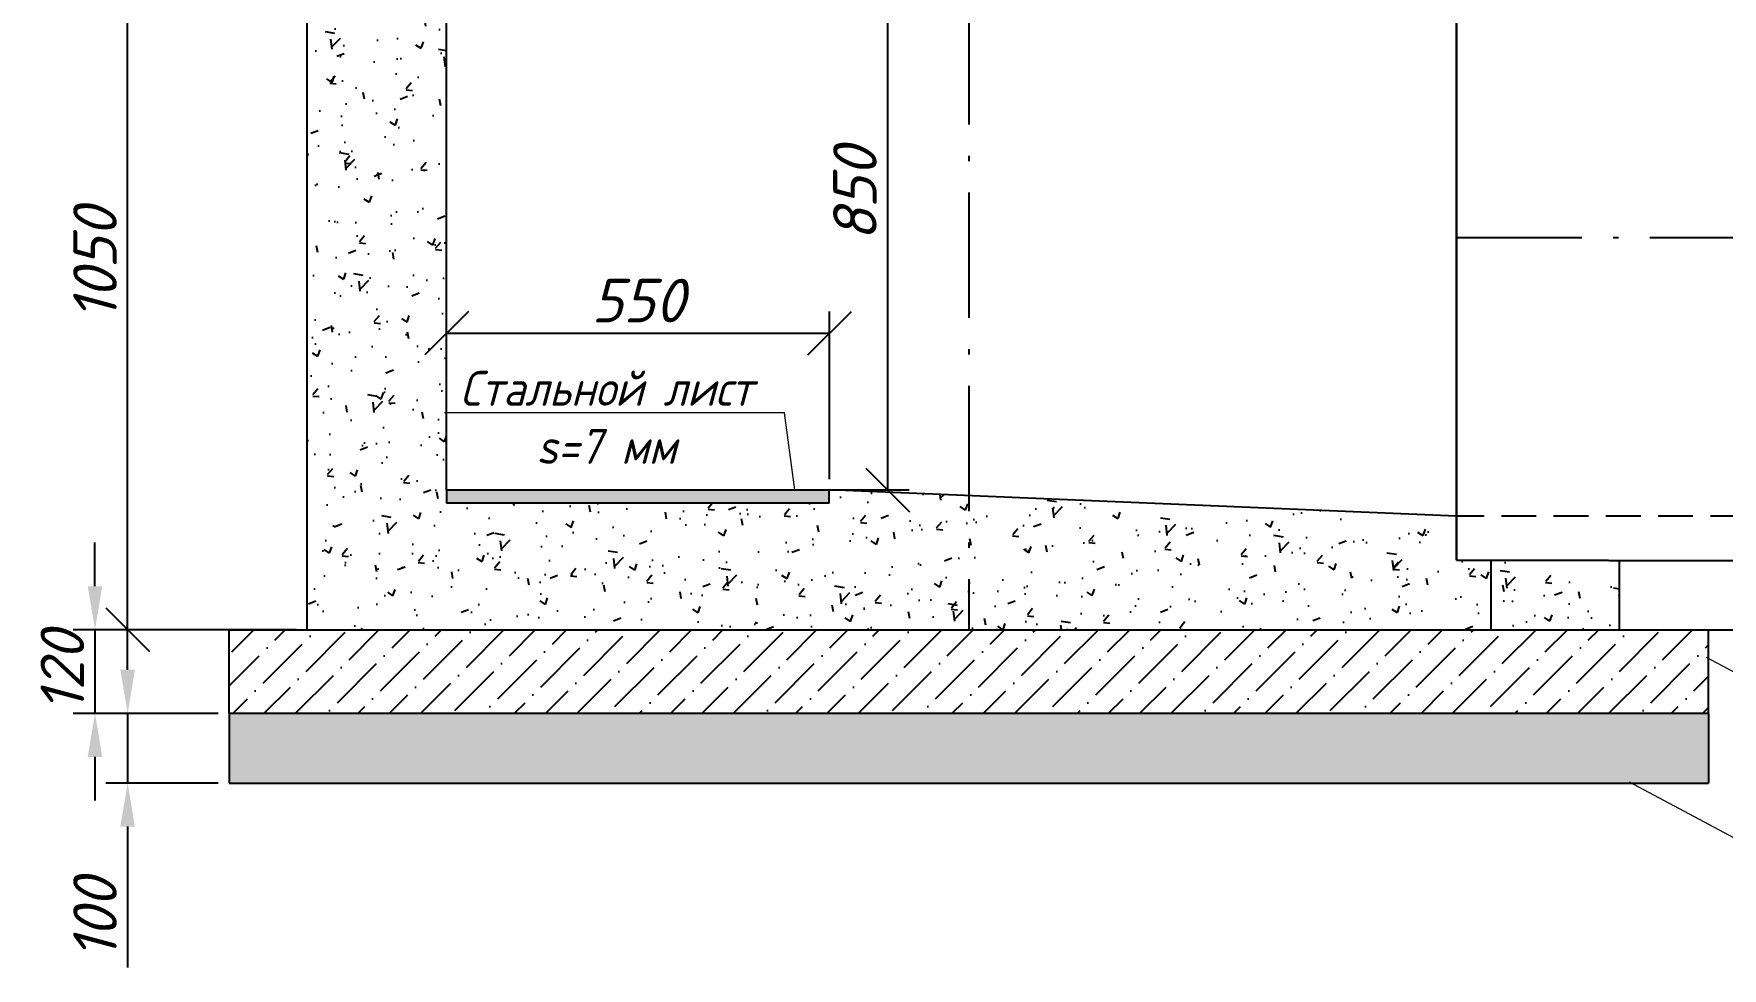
# Model space of a CAD drawing. Header units: millimetres. Extents: x 41890028 to 44740435, y 21258419 to 23626306.
# Drawn here: x 42607743 to 42610167, y 21868809 to 21870150 of the extents above; entities that cross this region are included whole.
import ezdxf
from ezdxf import colors
from ezdxf.entities.mleader import LeaderData, LeaderLine
from ezdxf.math import Vec2, Vec3

# ---------------------------------------------------------------- set-up
doc = ezdxf.new("R2010")
doc.units = ezdxf.units.MM
doc.linetypes.add('ACAD_ISO10W100', pattern=[18.5, 12, -3, 0.5, -3])
doc.linetypes.add('DASHED', pattern=[0.75, 0.5, -0.25])
doc.layers.add('ВК_К1_текст', color=34, linetype='Continuous')
doc.styles.add('note', font='isocpeur.ttf', dxfattribs={"width": 0.9, "oblique": 15})
doc.styles.get("Standard").update_dxf_attribs({"font": 'isocpeui.ttf'})
doc.dimstyles.new('ISO-25', dxfattribs={"dimtxt": 2.5, "dimasz": 2.5, "dimexe": 1.25, "dimexo": 0.625, "dimtad": 1, "dimtxsty": 'Standard', "dimcen": 2.5, "dimadec": 0, "dimazin": 0, "dimtfac": 1, "dimtmove": 0, "dimatfit": 3, "dimfxl": 1, "dimarcsym": 0})
pattern_1 = [(50, (-1065.6, -66562), (109.3108014, -9.56345132), [11.43, -125.73]), (355, (-1065.6, -66562), (-21.14605285, 114.63410714), [9.144, -100.5843505]), (100.4514447, (-1056.49, -66562.8), (88.16474825, 105.07065115), [9.71400528, -106.85414676]), (46.1842, (-1065.6, -66531.52), (162.64742454, -25.22539676), [17.145, -188.595]), (96.6355576, (-1052.05, -66533.63), (142.44248043, 148.45567476), [14.5710139, -160.2813649]), (351.18415117, (-1065.6, -66531.52), (142.44248044, 148.45567475), [13.71598024, -150.87583915]), (21, (-1050.36, -66539.14), (90.96863476, -61.35911891), [11.43, -125.73]), (326, (-1050.36, -66539.14), (37.081217, 110.51277967), [9.144, -100.584]), (71.451445, (-1042.78, -66544.26), (128.04985157, 49.15366133), [9.71400528, -106.85396256]), (37.5, (-1065.604, -66562.003), (1.85316195, 50.733023324), [0, -99.3648, 0, -102.108, 0, -100.965]), (7.5, (-1065.604, -66562.003), (40.091797506, 60.10834489), [0, -58.2168, 0, -97.0788, 0, -38.481]), (327.5, (-1099.59, -66562.003), (81.3543571, -3.437246396), [0, -38.1, 0, -118.872, 0, -157.734]), (317.5, (-1114.83, -66562), (88.87750883, 15.25589462), [0, -49.53, 0, -78.9432, 0, -112.014])]

# ---------------------------------------------------------------- blocks, each defined once
blk = doc.blocks.new('_Oblique')
at = {"color": 0, "linetype": 'ByBlock', "lineweight": -2}
blk.add_line((-0.5, -0.5), (0.5, 0.5), dxfattribs=at)
blk = doc.blocks.new('*D72')
at = {"color": 0, "lineweight": -2, "transparency": 16777216}
for p, q in [((42608335.4, 21869510.7), (42608335.4, 21869751.3)), ((42608885.4, 21869510.7), (42608885.4, 21869751.3)), ((42608335.4, 21869720.1), (42608885.4, 21869720.1))]:
    blk.add_line(p, q, dxfattribs=at)
at = {"layer": 'Defpoints', "color": 0, "transparency": 16777216}
for p in [(42608885.4, 21869720.1), (42608335.4, 21869495.1), (42608885.4, 21869495.1)]:
    blk.add_point(p, dxfattribs=at)
at = {"color": 0, "lineweight": -2, "transparency": 16777216, "xscale": 62.50000000000001, "yscale": 62.50000000000001, "zscale": 62.50000000000001, "rotation": 180}
blk.add_blockref('_Oblique', (42608335.4, 21869720.1), dxfattribs=at)
at = {"color": 0, "lineweight": -2, "transparency": 16777216, "xscale": 62.50000000000001, "yscale": 62.50000000000001, "zscale": 62.50000000000001}
blk.add_blockref('_Oblique', (42608885.4, 21869720.1), dxfattribs=at)
at = {"color": 0, "transparency": 16777216, "insert": (42608610.4, 21869766.9), "char_height": 62.5, "attachment_point": 5}
blk.add_mtext('550', dxfattribs=at)
blk = doc.blocks.new('*D73')
at = {"color": 0, "lineweight": -2, "transparency": 16777216}
for p, q in [((42608851, 21870344.5), (42608999.8, 21870344.5)), ((42608968.6, 21870344.5), (42608968.6, 21869495.1)), ((42608851, 21869495.1), (42608999.8, 21869495.1))]:
    blk.add_line(p, q, dxfattribs=at)
at = {"layer": 'Defpoints', "color": 0, "transparency": 16777216}
for p in [(42608835.4, 21870344.5), (42608835.4, 21869495.1), (42608968.6, 21869495.1)]:
    blk.add_point(p, dxfattribs=at)
at = {"color": 0, "lineweight": -2, "transparency": 16777216, "xscale": 62.50000000000001, "yscale": 62.50000000000001, "zscale": 62.50000000000001}
for p, rotation in [((42608968.6, 21870344.5), 90), ((42608968.6, 21869495.1), 270)]:
    blk.add_blockref('_Oblique', p, dxfattribs=dict(at, rotation=rotation))
at = {"color": 0, "transparency": 16777216, "insert": (42608921.7, 21869919.8), "char_height": 62.5, "attachment_point": 5, "rotation": 90}
blk.add_mtext('850', dxfattribs=at)
blk = doc.blocks.new('*D76')
at = {"color": 0, "lineweight": -2, "transparency": 16777216}
for p, q in [((42608119.8, 21870344.5), (42607846.2, 21870344.5)), ((42607877.5, 21869294.5), (42607877.5, 21870344.5)), ((42608119.8, 21869294.5), (42607846.2, 21869294.5))]:
    blk.add_line(p, q, dxfattribs=at)
at = {"layer": 'Defpoints', "color": 0, "transparency": 16777216}
for p in [(42607877.5, 21870344.5), (42608135.4, 21870344.5), (42608135.4, 21869294.5)]:
    blk.add_point(p, dxfattribs=at)
at = {"color": 0, "lineweight": -2, "transparency": 16777216, "xscale": 62.50000000000001, "yscale": 62.50000000000001, "zscale": 62.50000000000001}
for p, rotation in [((42607877.5, 21870344.5), 90), ((42607877.5, 21869294.5), 270)]:
    blk.add_blockref('_Oblique', p, dxfattribs=dict(at, rotation=rotation))
at = {"color": 0, "transparency": 16777216, "insert": (42607830.6, 21869819.5), "char_height": 62.5, "attachment_point": 5, "rotation": 90}
blk.add_mtext('1050', dxfattribs=at)
blk = doc.blocks.new('*D77')
at = {"color": 0, "lineweight": -2, "transparency": 16777216}
for p, q in [((42607830.6, 21869357), (42607830.6, 21869419.5)), ((42607861.8, 21869294.5), (42607799.3, 21869294.5)), ((42607830.6, 21869294.5), (42607830.6, 21869174.5)), ((42608007.6, 21869174.5), (42607799.3, 21869174.5)), ((42607830.6, 21869112), (42607830.6, 21869049.5))]:
    blk.add_line(p, q, dxfattribs=at)
at = {"color": 0, "transparency": 16777216}
for points in [[(42607820.2, 21869357), (42607841, 21869357), (42607830.6, 21869294.5)], [(42607820.2, 21869112), (42607841, 21869112), (42607830.6, 21869174.5)]]:
    blk.add_solid(points, dxfattribs=at)
at = {"layer": 'Defpoints', "color": 0, "transparency": 16777216}
for p in [(42607877.5, 21869294.5), (42607830.6, 21869174.5), (42608023.3, 21869174.5)]:
    blk.add_point(p, dxfattribs=at)
at = {"color": 0, "transparency": 16777216, "insert": (42607783.7, 21869234.5), "char_height": 62.5, "attachment_point": 5, "rotation": 90}
blk.add_mtext('120', dxfattribs=at)
blk = doc.blocks.new('*D78')
at = {"color": 0, "lineweight": -2, "transparency": 16777216}
for p, q in [((42607877.5, 21869237), (42607877.5, 21869299.5)), ((42608007.6, 21869174.5), (42607846.2, 21869174.5)), ((42607877.5, 21869174.5), (42607877.5, 21869074.5)), ((42608007.6, 21869074.5), (42607846.2, 21869074.5)), ((42607877.5, 21869012), (42607877.5, 21868810))]:
    blk.add_line(p, q, dxfattribs=at)
at = {"color": 0, "transparency": 16777216}
for points in [[(42607867, 21869237), (42607887.9, 21869237), (42607877.5, 21869174.5)], [(42607867, 21869012), (42607887.9, 21869012), (42607877.5, 21869074.5)]]:
    blk.add_solid(points, dxfattribs=at)
at = {"layer": 'Defpoints', "color": 0, "transparency": 16777216}
for p in [(42608023.3, 21869174.5), (42607877.5, 21869074.5), (42608023.3, 21869074.5)]:
    blk.add_point(p, dxfattribs=at)
at = {"color": 0, "transparency": 16777216, "insert": (42607830.6, 21868879.8), "char_height": 62.5, "attachment_point": 5, "rotation": 90}
blk.add_mtext('100', dxfattribs=at)
blk = doc.blocks.new('_None')
blk = doc.blocks.new('*D86')
at = {"color": 0, "lineweight": -2, "transparency": 16777216}
for p, q in [((42610035, 21869393.8), (42610925.5, 21869393.8)), ((42610894.3, 21869393.8), (42610894.3, 21869294.5)), ((42610035, 21869294.5), (42610925.5, 21869294.5)), ((42610894.3, 21869294.5), (42610894.3, 21869092.5))]:
    blk.add_line(p, q, dxfattribs=at)
at = {"layer": 'Defpoints', "color": 0, "transparency": 16777216}
for p in [(42610019.4, 21869393.8), (42610019.4, 21869294.5), (42610894.3, 21869294.5)]:
    blk.add_point(p, dxfattribs=at)
at = {"color": 0, "lineweight": -2, "transparency": 16777216, "xscale": 62.50000000000001, "yscale": 62.50000000000001, "zscale": 62.50000000000001}
for p, rotation in [((42610894.3, 21869393.8), 90), ((42610894.3, 21869294.5), 270)]:
    blk.add_blockref('_Oblique', p, dxfattribs=dict(at, rotation=rotation))
at = {"color": 0, "transparency": 16777216, "insert": (42610847.4, 21869162.3), "char_height": 62.5, "attachment_point": 5, "rotation": 90}
blk.add_mtext('100', dxfattribs=at)

msp = doc.modelspace()

# ---------------------------------------------------------------- hatches: boundary and pattern name
h = msp.add_hatch()
h.set_pattern_fill('AR-CONC', color=256, scale=0.6)
h.set_pattern_definition(pattern_1)
h.paths.add_polyline_path([(42608135.379, 21869294.502), (42609085.379, 21869294.502), (42609085.379, 21869486.709), (42608885.379, 21869495.053), (42608884.755, 21869495.053), (42608884.755, 21869476.077), (42608335.379, 21869476.077), (42608335.379, 21869495.053), (42608335.379, 21870344.502), (42608135.379, 21870344.502)])
h = msp.add_hatch(color=256)
h.dxf.hatch_style = 1
h.paths.add_polyline_path([(42608335.379, 21869495.053), (42608335.379, 21869476.077), (42608884.755, 21869476.077), (42608884.755, 21869495.053)])
h = msp.add_hatch()
h.set_pattern_fill('AR-CONC', color=256, scale=0.6)
h.set_pattern_definition(pattern_1)
h.paths.add_polyline_path([(42609085.379, 21869486.709), (42609085.379, 21869294.502), (42609835.379, 21869294.502), (42609835.379, 21869394.355), (42609785.379, 21869394.502), (42609785.379, 21869457.502)])
h.paths.add_polyline_path([(42609835.379, 21869394.355), (42609835.379, 21869294.502), (42610019.359, 21869294.502), (42610019.359, 21869393.813)])
h = msp.add_hatch()
h.set_pattern_fill('ANSI36', color=256, scale=10)
h.set_pattern_definition([(45, (-1065.604, -66562.003), (16.837980227, 61.739260832), [79.375, -15.875, 0, -15.875])])
h.paths.add_polyline_path([(42610147.486, 21869294.502), (42608023.273, 21869294.502), (42608023.273, 21869174.502), (42610147.486, 21869174.502)])
h = msp.add_hatch()
h.set_pattern_fill('AR-CONC', color=256, scale=0.5)
h.set_pattern_definition([(50, (-1065.6, -66562), (91.0923345, -7.96954277), [9.525, -104.775]), (355, (-1065.6, -66562), (-17.62171071, 95.52842262), [7.62, -83.82029209]), (100.4514447, (-1058.01, -66562.67), (73.47062355, 87.55887596), [8.0950044, -89.0451223]), (46.1842, (-1065.6, -66536.6), (135.53952045, -21.02116397), [14.2875, -157.1625]), (96.6355576, (-1054.31, -66538.35), (118.70206703, 123.7130623), [12.14251157, -133.5678041]), (351.18415117, (-1065.6, -66536.6), (118.70206703, 123.7130623), [11.42998353, -125.72986596]), (21, (-1052.9, -66542.95), (75.80719563, -51.13259909), [9.525, -104.775]), (326, (-1052.9, -66542.95), (30.90101417, 92.09398306), [7.62, -83.82]), (71.451445, (-1046.59, -66547.21), (106.70820964, 40.96138444), [8.0950044, -89.0449688]), (37.5, (-1065.604, -66562.003), (1.544301625, 42.277519437), [0, -82.804, 0, -85.09, 0, -84.1375]), (7.5, (-1065.604, -66562.003), (33.409831255, 50.09028741), [0, -48.514, 0, -80.899, 0, -32.0675]), (327.5, (-1093.925, -66562.003), (67.795297583, -2.864371996), [0, -31.75, 0, -99.06, 0, -131.445]), (317.5, (-1106.625, -66562.003), (74.06459069, 12.71324552), [0, -41.275, 0, -65.786, 0, -93.345])])
h.paths.add_polyline_path([(42610147.486, 21869174.502), (42608023.273, 21869174.502), (42608023.273, 21869074.502), (42610147.486, 21869074.502)])

# ---------------------------------------------------------------- linework, layer by layer
at = {"color": 1, "linetype": 'ACAD_ISO10W100', "ltscale": 15}
for p, q in [((42609085.379, 21872419.502), (42609085.379, 21869294.502)), ((42609785.379, 21869857.502), (42610561.421, 21869857.502))]:
    msp.add_line(p, q, dxfattribs=at)
for p, q in [((42608135.379, 21869294.502), (42608135.379, 21870344.502)), ((42608335.379, 21869495.053), (42608335.379, 21870344.502)), ((42608335.379, 21869495.053), (42608885.379, 21869495.053)), ((42608335.379, 21869495.053), (42608335.379, 21869476.077)), ((42608884.755, 21869476.077), (42608884.755, 21869495.079)), ((42609785.379, 21869457.502), (42608885.379, 21869495.053)), ((42608884.755, 21869476.077), (42608335.379, 21869476.077)), ((42609835.379, 21869294.502), (42609835.379, 21869394.502)), ((42610019.359, 21869294.502), (42610019.359, 21869393.813)), ((42608023.273, 21869294.502), (42610147.486, 21869294.502)), ((42608023.273, 21869174.502), (42608023.273, 21869294.502)), ((42610147.486, 21869174.502), (42610147.486, 21869294.502)), ((42610147.486, 21869174.502), (42608023.273, 21869174.502)), ((42608023.273, 21869174.502), (42608023.273, 21869074.502)), ((42610147.486, 21869174.502), (42610147.486, 21869074.502)), ((42608023.273, 21869074.502), (42610147.486, 21869074.502))]:
    msp.add_line(p, q)
at = {"lineweight": 30}
for p, q in [((42609785.379, 21870320.502), (42609785.379, 21869394.502)), ((42609785.379, 21869394.502), (42610437.293, 21869392.58))]:
    msp.add_line(p, q, dxfattribs=at)
at = {"linetype": 'DASHED', "ltscale": 100}
msp.add_line((42610349.989, 21869457.502), (42609785.379, 21869457.502), dxfattribs=at)

# ---------------------------------------------------------------- dimensions: what is measured, and where the dimension line sits
for base, p1, p2, override, picture, middle in [((42607877.457, 21870344.502), (42608135.379, 21869294.502), (42608135.379, 21870344.502), {"dimscale": 25, "dimblk1": 'Oblique', "dimblk2": 'Oblique', "dimsah": 1}, '*D76', (42607830.582, 21869819.502)), ((42607877.457, 21869074.502), (42608023.273, 21869174.502), (42608023.273, 21869074.502), {"dimscale": 25}, '*D78', (42607830.582, 21868879.758))]:
    dim = msp.add_linear_dim(base=base, p1=p1, p2=p2, angle=90, dimstyle='ISO-25', override=override)
    dim.commit()
    dim.dimension.update_dxf_attribs({"geometry": picture, "text_midpoint": middle})
for base, p1, p2, text, override, picture, middle in [((42608968.571, 21869495.053), (42608835.379, 21870344.502), (42608835.379, 21869495.053), '850', {"dimscale": 25, "dimdec": 0, "dimblk1": 'Oblique', "dimblk2": 'Oblique', "dimsah": 1}, '*D73', (42608921.696, 21869919.778)), ((42610894.27, 21869294.502), (42610019.359, 21869393.813), (42610019.359, 21869294.502), '100', {"dimscale": 25, "dimblk1": 'Oblique', "dimblk2": 'Oblique', "dimsah": 1}, '*D86', (42610847.395, 21869162.258))]:
    dim = msp.add_linear_dim(base=base, p1=p1, p2=p2, angle=90, text=text, dimstyle='ISO-25', override=override)
    dim.commit()
    dim.dimension.update_dxf_attribs({"geometry": picture, "text_midpoint": middle})
dim = msp.add_linear_dim(base=(42608885.379, 21869720.052), p1=(42608335.379, 21869495.053), p2=(42608885.379, 21869495.053), dimstyle='ISO-25', override={"dimscale": 25, "dimblk1": 'Oblique', "dimblk2": 'Oblique', "dimsah": 1})
dim.commit()
dim.dimension.update_dxf_attribs({"geometry": '*D72', "text_midpoint": (42608610.379, 21869766.927)})
dim = msp.add_linear_dim(base=(42607830.582, 21869174.502), p1=(42607877.457, 21869294.502), p2=(42608023.273, 21869174.502), angle=90, dimstyle='ISO-25', override={"dimscale": 25})
dim.commit()
dim.dimension.update_dxf_attribs({"geometry": '*D77', "text_midpoint": (42607830.582, 21869234.502), "dimtype": 160})

# ---------------------------------------------------------------- leaders
at = {"layer": 'ВК_К1_текст', "color": 0, "linetype": 'Continuous'}
ml = msp.add_multileader_mtext('Standard', dxfattribs=at)
ml.set_content('Стальной лист\\Ps=7 мм', style='note')
ml.set_leader_properties(lineweight=15)
ml.set_arrow_properties(name='NONE')
ml.build(insert=Vec2(0, 0))
ml.multileader.update_dxf_attribs({"text_left_attachment_type": 6, "text_right_attachment_type": 6, "dogleg_length": 0.1, "arrow_head_size": 50, "scale": 20})
ctx = ml.context
ctx.base_point, ctx.scale, ctx.char_height, ctx.arrow_head_size, ctx.landing_gap_size, ctx.plane_origin = Vec3(42608311.1, 21869605.904), 20, 50, 50, 40, Vec3(42607010.117, 21840968.156)
ctx.left_attachment, ctx.right_attachment, ctx.text_align_type = 6, 6, 1
notes = []
notes.append((ctx, [(1, (1, 1, 0), (42608820.498, 21869605.904), (-1, 0), 2, [(0, [(42608835.379, 21869495.053)], 0, [])])]))
ctx.mtext.insert, ctx.mtext.alignment, ctx.mtext.flow_direction = Vec3(42608564.799, 21869665.904), 2, 5
ml = msp.add_multileader_mtext('Standard', dxfattribs=at)
ml.set_content('{\\fISOCPEUR|b0|i1|c204|p34;\\Q0;\\W1;ПД-15}', style='note')
ml.set_leader_properties(lineweight=15)
ml.set_arrow_properties(name='NONE')
ml.build(insert=Vec2(0, 0))
ml.multileader.update_dxf_attribs({"text_left_attachment_type": 6, "text_right_attachment_type": 6, "dogleg_length": 0.1, "arrow_head_size": 50, "scale": 20})
ctx = ml.context
ctx.base_point, ctx.scale, ctx.char_height, ctx.arrow_head_size, ctx.landing_gap_size, ctx.plane_origin = Vec3(42610302.893, 21869171.417), 20, 50, 50, 40, Vec3(42608984.968, 21840728.347)
ctx.left_attachment, ctx.right_attachment, ctx.text_align_type = 6, 6, 1
notes.append((ctx, [(0, (1, 1, 0), (42610300.893, 21869171.417), (1, 0), 2, [(0, [(42610143.991, 21869255.245)], 0, [])])]))
ctx.mtext.insert, ctx.mtext.alignment, ctx.mtext.flow_direction = Vec3(42610435.545, 21869231.417), 2, 5
ml = msp.add_multileader_mtext('Standard', dxfattribs=at)
ml.set_content('{\\fISOCPEUR|b0|i1|c204|p34;\\Q0;\\W1;Щебневое\\Pоснование}', style='note')
ml.set_leader_properties(lineweight=15)
ml.set_arrow_properties(name='NONE')
ml.build(insert=Vec2(0, 0))
ml.multileader.update_dxf_attribs({"text_left_attachment_type": 6, "text_right_attachment_type": 6, "dogleg_length": 0.1, "arrow_head_size": 50, "scale": 20})
ctx = ml.context
ctx.base_point, ctx.scale, ctx.char_height, ctx.arrow_head_size, ctx.landing_gap_size, ctx.plane_origin = Vec3(42610192.378, 21868992.541), 20, 50, 50, 40, Vec3(42608874.452, 21840549.472)
ctx.left_attachment, ctx.right_attachment, ctx.text_align_type = 6, 6, 1
notes.append((ctx, [(0, (1, 1, 0), (42610190.378, 21868992.541), (1, 0), 2, [(0, [(42610033.475, 21869076.37)], 0, [])])]))
ctx.mtext.insert, ctx.mtext.alignment, ctx.mtext.flow_direction = Vec3(42610391.942, 21869052.541), 2, 5
for ctx, leaders in notes:
    for number, flags, end, landing, length, lines in leaders:
        leader = LeaderData()
        leader.index, (leader.has_last_leader_line, leader.has_dogleg_vector, leader.attachment_direction) = number, flags
        leader.last_leader_point, leader.dogleg_vector, leader.dogleg_length = Vec3(end), Vec3(landing), length
        for number, points, colour, breaks in lines:
            line = LeaderLine()
            line.index, line.vertices, line.color, line.breaks = number, Vec3.list(points), colors.encode_raw_color(colour), breaks
            leader.lines.append(line)
        ctx.leaders.append(leader)

doc.saveas('drawing.dxf')
